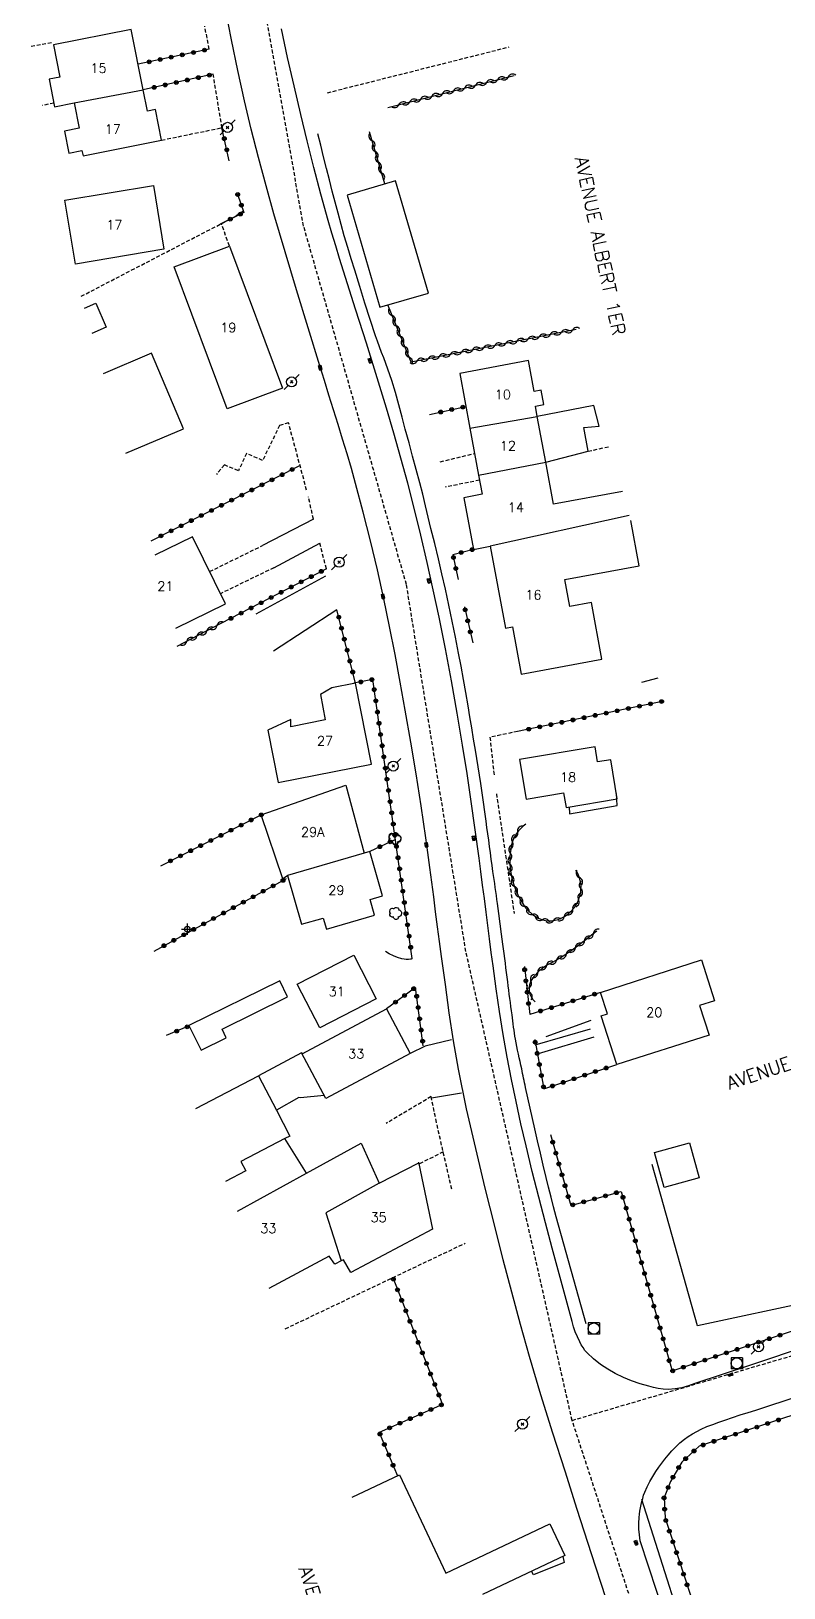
# Model space of a CAD drawing. Header units: millimetres. Extents: x 164000 to 165000, y 151998 to 153000.
# Drawn here: x 164304.1 to 164403.9, y 152386.9 to 152593.3 of the extents above; entities that cross this region are included whole.
import ezdxf
from ezdxf.enums import TextEntityAlignment as Align

# ---------------------------------------------------------------- set-up
doc = ezdxf.new("R2010")
doc.units = ezdxf.units.MM
doc.linetypes.add('DASHED', pattern=[0.75, 0.5, -0.25])
doc.layers.get('0').update_dxf_attribs({"linetype": 'CONTINUOUS'})
for name, color, linetype in [('W0001', 6, 'DASHED'), ('W0008', 7, 'CONTINUOUS'), ('W0014', 7, 'CONTINUOUS'), ('W0017', 7, 'CONTINUOUS'), ('W0051', 7, 'CONTINUOUS'), ('W0101', 7, 'CONTINUOUS'), ('W0104', 1, 'CONTINUOUS'), ('W0112', 1, 'DASHED'), ('W0300', 7, 'CONTINUOUS'), ('W0310', 3, 'CONTINUOUS'), ('W0323', 7, 'CONTINUOUS'), ('W0401', 7, 'CONTINUOUS'), ('W0420', 7, 'CONTINUOUS'), ('W0473', 7, 'CONTINUOUS'), ('W0853', 7, 'CONTINUOUS'), ('W0989', 7, 'CONTINUOUS'), ('W0991', 7, 'CONTINUOUS'), ('W1102', 7, 'CONTINUOUS')]:
    doc.layers.add(name, color=color, linetype=linetype)
doc.styles.get("Standard").update_dxf_attribs({"font": 'romans.shx', "width": 0.85})

# ---------------------------------------------------------------- blocks, each defined once
blk = doc.blocks.new('T473')
for p, q in [((-0.166667, 0.166667), (0.166667, -0.166667)), ((-0.166667, -0.166667), (0.166667, 0.166667)), ((0.500001, 0.500001), (1.000002, 1.000002)), ((-1.000002, -1.000002), (-0.500001, -0.500001))]:
    blk.add_line(p, q)
blk.add_ellipse((0, 0), major_axis=(0.471405, 0.471405), ratio=1, start_param=5.4977871438, end_param=11.780972451)
blk = doc.blocks.new('T401')
for p, q in [((-0.3, 0.3), (0, 0.3)), ((-0.3, -0.25), (-0.3, 0.3)), ((-0.3, 0.15), (0, 0.15)), ((-0.3, 0), (0, 0)), ((0, 0.3), (0, -0.25)), ((-0.3, -0.15), (0, -0.15)), ((-0.3, -0.25), (-0.3, -0.3)), ((-0.3, -0.3), (0, -0.3)), ((0, -0.3), (0, -0.25))]:
    blk.add_line(p, q)
blk = doc.blocks.new('T420')
for p, q in [((0.75, 0.75), (-0.75, 0.75)), ((-0.75, 0.75), (-0.75, -0.75)), ((0.75, 0.75), (0.75, -0.75)), ((0.75, -0.75), (-0.75, -0.75))]:
    blk.add_line(p, q)
blk.add_ellipse((0, 0), major_axis=(-0.53, 0.53), ratio=1, start_param=3.926991, end_param=10.210176)
blk = doc.blocks.new('T853')
for p, q in [((-0.75, 0), (0.75, 0)), ((0, 0.75), (0, -0.75))]:
    blk.add_line(p, q)
blk.add_ellipse((0, 0), major_axis=(-0.265, 0.265), ratio=1, start_param=3.926991, end_param=10.210176)
blk = doc.blocks.new('T300')
for p, q in [((-0.8, 0.51), (-0.86, 0.34)), ((-0.86, 0.34), (-0.86, 0.17)), ((-0.86, 0.17), (-0.74, 0.06)), ((-0.69, 0.63), (-0.8, 0.51)), ((-0.8, -0.06), (-0.74, 0.06)), ((-0.74, 0.06), (-0.69, 0.11)), ((-0.57, 0.69), (-0.69, 0.63)), ((-0.46, 0.69), (-0.57, 0.69)), ((-0.29, 0.63), (-0.46, 0.69)), ((-0.29, 0.63), (-0.17, 0.74)), ((-0.23, 0.57), (-0.29, 0.63)), ((-0.17, 0.74), (-0.06, 0.8)), ((-0.06, 0.8), (0.06, 0.8)), ((0.06, 0.8), (0.23, 0.74)), ((0.23, 0.74), (0.34, 0.63)), ((0.34, 0.63), (0.4, 0.51)), ((0.46, 0.46), (0.34, 0.46)), ((0.4, 0.51), (0.4, 0.46)), ((0.57, 0.4), (0.46, 0.46)), ((0.57, 0.4), (0.69, 0.29)), ((0.69, 0.29), (0.74, 0.17)), ((0.74, 0.06), (0.69, -0.17)), ((0.74, 0.17), (0.74, 0.06)), ((-0.8, -0.17), (-0.8, -0.06)), ((-0.8, -0.23), (-0.8, -0.17)), ((-0.74, -0.34), (-0.8, -0.23)), ((-0.69, -0.4), (-0.74, -0.34)), ((-0.51, -0.46), (-0.69, -0.4)), ((-0.4, -0.46), (-0.51, -0.46)), ((-0.4, -0.46), (-0.34, -0.46)), ((-0.34, -0.46), (-0.34, -0.4)), ((-0.34, -0.51), (-0.34, -0.46)), ((-0.29, -0.63), (-0.34, -0.51)), ((-0.17, -0.74), (-0.29, -0.63)), ((-0.06, -0.8), (-0.17, -0.74)), ((0.06, -0.8), (-0.06, -0.8)), ((0.17, -0.74), (0.06, -0.8)), ((0.23, -0.69), (0.17, -0.74)), ((0.29, -0.46), (0.23, -0.46)), ((0.29, -0.63), (0.23, -0.69)), ((0.46, -0.4), (0.29, -0.46)), ((0.34, -0.51), (0.29, -0.63)), ((0.34, -0.51), (0.34, -0.46)), ((0.57, -0.34), (0.46, -0.4)), ((0.63, -0.29), (0.57, -0.34)), ((0.69, -0.17), (0.63, -0.29))]:
    blk.add_line(p, q)
blk = doc.blocks.new('t323o')
at = {"color": 0, "linetype": 'Continuous'}
for radius in [0.25, 0.15]:
    blk.add_circle((0, 0), radius, dxfattribs=at)
blk = doc.blocks.new('t310o')
at = {"color": 0, "linetype": 'Continuous'}
for centre, start, end in [((-0.5, 0.38), 216.8699, 323.1304), ((0.5, -0.37), 36.8699, 143.1303)]:
    blk.add_arc(centre, 0.625, start, end, dxfattribs=at)

msp = doc.modelspace()

# ---------------------------------------------------------------- linework, layer by layer
at = {"layer": 'W0001'}
for points in [[(164375.81, 152409.15), (164361.72, 152471.31), (164353.84, 152519.96), (164340.2, 152567.5), (164328.18, 152635.04), (164319.91, 152671)], [(164375.81, 152409.15), (164469.85, 152436.82), (164515.8, 152451.89)], [(164410.03, 152303.73), (164394.25, 152352.67), (164375.81, 152409.15)]]:
    msp.add_lwpolyline(points, dxfattribs=at)
at = {"layer": 'W0008'}
for points in [[(164380.26, 152385.61), (164378.37, 152391.47), (164376.49, 152397.34), (164374.88, 152402.4), (164373.26, 152407.46), (164371.67, 152412.52), (164370.15, 152417.61), (164368.95, 152421.87), (164367.79, 152426.14), (164366.67, 152430.43), (164365.59, 152434.72), (164364.29, 152439.95), (164363.02, 152445.19), (164361.82, 152450.45), (164360.73, 152455.73), (164360.08, 152459.45), (164359.52, 152463.19), (164359, 152466.93), (164358.48, 152470.67), (164358.21, 152472.63), (164357.95, 152474.6), (164357.7, 152476.57), (164357.45, 152478.54), (164357.21, 152480.5), (164356.95, 152482.47), (164356.69, 152484.44), (164356.41, 152486.4), (164355.77, 152490.63), (164355.11, 152494.86), (164354.41, 152499.08), (164353.68, 152503.3), (164353.02, 152507), (164352.33, 152510.7), (164351.61, 152514.39), (164350.84, 152518.08), (164349.98, 152521.92), (164349.07, 152525.75), (164348.11, 152529.58), (164347.1, 152533.38), (164346.55, 152535.35), (164345.97, 152537.3), (164345.38, 152539.25), (164344.78, 152541.2), (164344.16, 152543.14), (164343.55, 152545.09), (164342.95, 152547.03), (164342.35, 152548.98), (164340.81, 152554.01), (164339.26, 152559.04), (164337.74, 152564.07), (164336.27, 152569.12), (164335.23, 152572.84), (164334.22, 152576.58), (164333.25, 152580.32), (164332.35, 152584.08), (164331.46, 152588.13), (164330.64, 152592.18), (164329.86, 152596.25)], [(164375.8, 152422.25), (164375.13, 152424.68), (164374.47, 152427.1), (164373.82, 152429.53), (164373.18, 152431.96), (164372.28, 152435.35), (164371.39, 152438.74), (164370.53, 152442.14), (164369.7, 152445.55), (164369.02, 152448.47), (164368.37, 152451.41), (164367.75, 152454.35), (164367.18, 152457.3), (164366.66, 152460.31), (164366.19, 152463.34), (164365.75, 152466.37), (164365.32, 152469.4), (164365.08, 152471.18), (164364.84, 152472.97), (164364.61, 152474.76), (164364.39, 152476.54), (164364.17, 152478.33), (164363.94, 152480.12), (164363.71, 152481.91), (164363.47, 152483.69), (164362.95, 152487.44), (164362.43, 152491.18), (164361.88, 152494.92), (164361.29, 152498.66), (164360.57, 152502.92), (164359.81, 152507.18), (164359.01, 152511.42), (164358.16, 152515.66), (164357.4, 152519.28), (164356.6, 152522.9), (164355.76, 152526.5), (164354.87, 152530.09), (164354, 152533.42), (164353.09, 152536.73), (164352.15, 152540.03), (164351.18, 152543.33), (164350.32, 152546.21), (164349.43, 152549.08), (164348.53, 152551.95), (164347.63, 152554.82), (164347.1, 152556.49), (164346.57, 152558.16), (164346.04, 152559.83), (164345.51, 152561.51), (164344.98, 152563.18), (164344.46, 152564.85), (164343.95, 152566.53), (164343.46, 152568.22), (164342.49, 152571.72), (164341.57, 152575.24), (164340.69, 152578.77), (164339.83, 152582.3), (164338.94, 152586.07), (164338.08, 152589.85), (164337.26, 152593.63)], [(164494.92, 152448.41), (164478.13, 152442.73), (164454.28, 152434.67), (164422.79, 152424.27), (164399.44, 152416.47), (164392.09, 152414.03)], [(164400.16, 152410.5), (164411.64, 152414.32), (164425.36, 152418.96), (164438.76, 152423.45), (164458.87, 152430.11), (164479.16, 152436.95), (164497.41, 152443.05)], [(164392.09, 152414.03), (164391.23, 152413.71), (164390.35, 152413.48), (164389.45, 152413.33), (164388.54, 152413.26), (164387.88, 152413.28), (164387.23, 152413.38), (164386.59, 152413.52), (164385.96, 152413.68), (164384.83, 152414.01), (164383.7, 152414.39), (164382.6, 152414.83), (164381.53, 152415.36), (164380.53, 152415.93), (164379.56, 152416.57), (164378.64, 152417.29), (164377.79, 152418.09), (164377.5, 152418.43), (164377.25, 152418.8), (164377.02, 152419.18), (164376.81, 152419.57), (164376.5, 152420.22), (164376.23, 152420.88), (164376, 152421.56), (164375.8, 152422.25)], [(164384.85, 152393.18), (164384.73, 152393.95), (164384.66, 152394.72), (164384.65, 152395.5), (164384.69, 152396.28), (164384.73, 152396.71), (164384.79, 152397.13), (164384.86, 152397.56), (164384.95, 152397.98), (164385.05, 152398.39), (164385.16, 152398.81), (164385.29, 152399.22), (164385.43, 152399.62), (164385.74, 152400.35), (164386.1, 152401.04), (164386.5, 152401.72), (164386.92, 152402.38), (164387.29, 152402.94), (164387.69, 152403.49), (164388.1, 152404.02), (164388.54, 152404.53), (164389.04, 152405.09), (164389.56, 152405.64), (164390.1, 152406.17), (164390.69, 152406.65), (164391.21, 152407.03), (164391.77, 152407.38), (164392.33, 152407.69), (164392.91, 152407.98), (164393.69, 152408.32), (164394.48, 152408.62), (164395.27, 152408.9), (164396.07, 152409.17), (164397.09, 152409.52), (164398.11, 152409.86), (164399.13, 152410.19), (164400.16, 152410.5)], [(164398.09, 152352.51), (164394.32, 152363.94), (164388.14, 152383.12), (164384.85, 152393.18)]]:
    msp.add_lwpolyline(points, dxfattribs=at)
at = {"layer": 'W0014'}
for points in [[(164378.2, 152461), (164370.87, 152458.9)], [(164371.35, 152457.79), (164378.72, 152460)]]:
    msp.add_lwpolyline(points, dxfattribs=at)
at = {"layer": 'W0017'}
for points in [[(164341.5, 152528.64), (164334.74, 152525.13)], [(164336.25, 152522.19), (164342.35, 152525.45)], [(164333.91, 152516.09), (164343.17, 152521.13)], [(164344.6, 152516.62), (164336.22, 152511.15)], [(164354.61, 152470.38), (164354.56, 152470.35), (164354.51, 152470.32), (164354.45, 152470.29), (164354.39, 152470.28), (164354.1, 152470.24), (164353.81, 152470.25), (164353.52, 152470.29), (164353.23, 152470.36), (164352.66, 152470.53), (164352.1, 152470.75), (164351.56, 152471.01), (164351.05, 152471.33)], [(164372.38, 152460.06), (164378.31, 152462.21)], [(164359.82, 152459.58), (164356.33, 152458.76), (164354.34, 152457.79)], [(164357.15, 152451.92), (164361.15, 152452.58)]]:
    msp.add_lwpolyline(points, dxfattribs=at)
at = {"layer": 'W0051'}
for points in [[(164373.7, 152436.14), (164373.35, 152437.44), (164373.01, 152438.75), (164372.68, 152440.06), (164372.35, 152441.37), (164371.97, 152442.98), (164371.6, 152444.59), (164371.23, 152446.2), (164370.87, 152447.81), (164370.56, 152449.18), (164370.24, 152450.55), (164369.93, 152451.92), (164369.63, 152453.29), (164369.56, 152453.6), (164369.5, 152453.91), (164369.43, 152454.22), (164369.37, 152454.53), (164369.31, 152454.84), (164369.24, 152455.15), (164369.18, 152455.46), (164369.12, 152455.77), (164369.01, 152456.26), (164368.9, 152456.74), (164368.79, 152457.23), (164368.68, 152457.72), (164368.57, 152458.21), (164368.47, 152458.7), (164368.37, 152459.19), (164368.28, 152459.68), (164368.21, 152460.08), (164368.15, 152460.49), (164368.1, 152460.89), (164368.05, 152461.29), (164368, 152461.7), (164367.95, 152462.1), (164367.9, 152462.51), (164367.85, 152462.91), (164367.78, 152463.46), (164367.7, 152464.01), (164367.63, 152464.55), (164367.55, 152465.1), (164367.47, 152465.64), (164367.4, 152466.19), (164367.33, 152466.74), (164367.26, 152467.28), (164367.18, 152467.91), (164367.1, 152468.53), (164367.02, 152469.15), (164366.95, 152469.78), (164366.87, 152470.4), (164366.79, 152471.03), (164366.72, 152471.65), (164366.64, 152472.27), (164366.46, 152473.63), (164366.28, 152474.98), (164366.09, 152476.34), (164365.91, 152477.69), (164365.83, 152478.22), (164365.76, 152478.74), (164365.69, 152479.27), (164365.61, 152479.8), (164365.54, 152480.32), (164365.46, 152480.85), (164365.39, 152481.37), (164365.31, 152481.9), (164365.2, 152482.73), (164365.08, 152483.57), (164364.97, 152484.41), (164364.86, 152485.24), (164364.74, 152486.08), (164364.63, 152486.92), (164364.51, 152487.75), (164364.4, 152488.59), (164364.22, 152489.84), (164364.05, 152491.1), (164363.88, 152492.35), (164363.7, 152493.6), (164363.53, 152494.7), (164363.35, 152495.8), (164363.17, 152496.9), (164362.99, 152498), (164362.75, 152499.48), (164362.5, 152500.95), (164362.25, 152502.43), (164362, 152503.9), (164361.7, 152505.64), (164361.39, 152507.39), (164361.08, 152509.12), (164360.76, 152510.86), (164360.34, 152512.99), (164359.91, 152515.12), (164359.47, 152517.24), (164359, 152519.36), (164358.54, 152521.37), (164358.07, 152523.38), (164357.58, 152525.39), (164357.09, 152527.39), (164356.72, 152528.9), (164356.36, 152530.42), (164355.99, 152531.93), (164355.61, 152533.43), (164355.14, 152535.22), (164354.66, 152537), (164354.18, 152538.77), (164353.69, 152540.55), (164353.25, 152542.17), (164352.82, 152543.8), (164352.37, 152545.42), (164351.88, 152547.02), (164351.64, 152547.77), (164351.37, 152548.52), (164351.1, 152549.26), (164350.82, 152550), (164350.54, 152550.73), (164350.26, 152551.47), (164349.99, 152552.21), (164349.73, 152552.96), (164349.01, 152555.12), (164348.32, 152557.29), (164347.65, 152559.46), (164346.98, 152561.64), (164346.51, 152563.15), (164346.05, 152564.67), (164345.6, 152566.19), (164345.17, 152567.71), (164344.77, 152569.18), (164344.39, 152570.66), (164344.01, 152572.14), (164343.63, 152573.61), (164343.24, 152575.14), (164342.86, 152576.67), (164342.47, 152578.2), (164342.1, 152579.74)], [(164377.69, 152421.95), (164373.7, 152436.14)], [(164400.58, 152351), (164392.68, 152374.63), (164385.03, 152398.67)]]:
    msp.add_lwpolyline(points, dxfattribs=at)
at = {"layer": 'W0101'}
for points in [[(164318.93, 152585.55), (164317.33, 152593.57), (164307.03, 152591.52)], [(164307.03, 152591.52), (164307.88, 152587.24), (164306.45, 152586.95), (164307.18, 152583.29), (164309.78, 152583.81)], [(164309.78, 152583.81), (164310.44, 152580.47), (164308.48, 152580.08), (164309.06, 152577.16), (164310.81, 152577.51), (164310.95, 152576.82), (164321.37, 152578.89), (164320.56, 152582.93), (164319.49, 152582.72), (164318.93, 152585.55)], [(164371.19, 152542.26), (164370.93, 152543.62), (164372.07, 152543.83), (164371.72, 152545.72), (164370.78, 152545.54), (164370.02, 152549.65), (164360.9, 152547.96), (164362.25, 152540.69)], [(164362.25, 152540.69), (164363.4, 152534.45)], [(164372.31, 152536.19), (164371.19, 152542.26)], [(164363.4, 152534.45), (164363.87, 152531.93), (164361.45, 152531.48), (164362.71, 152524.63), (164364.96, 152525.05)], [(164382.48, 152532.31), (164373.34, 152530.61), (164372.31, 152536.19)], [(164379.76, 152510.07), (164378.36, 152517.59), (164375.49, 152517.06), (164374.83, 152520.64), (164384.69, 152522.46), (164383.58, 152528.44)], [(164323.24, 152514.19), (164329.83, 152517.41), (164325.49, 152526.31), (164320.48, 152523.86)], [(164364.96, 152525.05), (164366.98, 152514.17), (164367.9, 152514.34), (164369.05, 152508.09), (164379.76, 152510.07)], [(164338.08, 152481.33), (164337.46, 152480.96), (164334.57, 152489.45), (164345.79, 152493.36), (164348.23, 152484.36)], [(164338.06, 152481.41), (164339.94, 152474.92), (164342.8, 152475.75), (164343.23, 152474.28), (164349.62, 152476.13), (164349.01, 152478.21), (164350.67, 152478.69), (164348.97, 152484.57), (164348.23, 152484.36)], [(164339.94, 152457.87), (164340.01, 152457.73), (164351.18, 152463.7)], [(164351.18, 152463.7), (164354.34, 152457.79), (164343.17, 152451.82)], [(164339.94, 152457.87), (164334.22, 152454.81)], [(164325.92, 152450.48), (164334.22, 152454.81)], [(164342.94, 152452.24), (164339.8, 152451.91), (164339.56, 152451.97), (164336.59, 152450.27)], [(164336.59, 152450.27), (164338.37, 152446.84), (164337.7, 152446.5)], [(164340.57, 152441.91), (164337.7, 152446.5)], [(164340.57, 152441.91), (164347.84, 152445.9), (164350.21, 152440.61)], [(164355.44, 152443.36), (164357.3, 152434.49), (164346.46, 152428.77), (164345.49, 152430.45), (164345.17, 152430.28)], [(164350.21, 152440.61), (164355.46, 152443.31)], [(164345.17, 152430.28), (164344.33, 152429.85), (164343.61, 152430.93), (164335.6, 152426.65)], [(164346.62, 152398.97), (164352.93, 152401.94), (164359.06, 152388.91)], [(164359.06, 152388.91), (164372.87, 152395.41)], [(164372.87, 152395.41), (164374.84, 152391.22)], [(164374.84, 152391.22), (164363.91, 152386.08)]]:
    msp.add_lwpolyline(points, dxfattribs=at)
for points in [[(164308.52, 152570.92), (164320.28, 152572.89), (164321.69, 152564.41), (164309.94, 152562.45), (164308.52, 152570.92)], [(164330.36, 152564.82), (164337.42, 152545.99), (164330.08, 152543.24), (164323.03, 152562.07), (164330.36, 152564.82)], [(164343.93, 152506.29), (164342.42, 152505.37), (164343.08, 152502.01), (164338.53, 152501.12), (164338.53, 152502.08), (164335.48, 152500.67), (164336.85, 152493.74), (164349.19, 152496.17), (164347.08, 152506.91), (164343.93, 152506.29)], [(164374.67, 152492.33), (164375, 152490.41), (164381.8, 152491.56), (164380.93, 152496.73), (164379.19, 152496.44), (164378.85, 152498.44), (164368.83, 152496.75), (164369.71, 152491.5), (164374.67, 152492.33)], [(164346.84, 152470.84), (164349.84, 152465.04), (164342.35, 152461.18), (164339.35, 152466.98), (164346.84, 152470.84)], [(164380.48, 152463.04), (164379.57, 152465.89), (164392.94, 152470.19), (164394.68, 152464.78), (164392.71, 152464.15), (164393.96, 152460.24), (164381.75, 152456.31), (164379.67, 152462.78), (164380.48, 152463.04)]]:
    msp.add_lwpolyline(points, close=True, dxfattribs=at)
at = {"layer": 'W0104'}
for points in [[(164345.96, 152571.61), (164350.31, 152556.73), (164356.74, 152558.61), (164352.38, 152573.49), (164345.96, 152571.61)], [(164337.03, 152467.44), (164325, 152461.5), (164326.62, 152458.23), (164329.95, 152459.87), (164329.39, 152461.02), (164338.08, 152465.32), (164337.03, 152467.44)], [(164386.75, 152444.68), (164391.39, 152445.93), (164392.63, 152441.29), (164387.99, 152440.04), (164386.75, 152444.68)]]:
    msp.add_lwpolyline(points, close=True, dxfattribs=at)
for points in [[(164311.14, 152556.61), (164312.64, 152557.26)], [(164312.64, 152557.26), (164314.02, 152554.1), (164312.1, 152553.26)], [(164316.63, 152537.38), (164324.28, 152540.63), (164320.02, 152550.62), (164313.63, 152547.89)], [(164372.31, 152536.19), (164377.93, 152537.63), (164377.37, 152540.79), (164379.38, 152540.97), (164378.69, 152543.7), (164371.19, 152542.26)], [(164375.43, 152490.48), (164375.48, 152489.58), (164381.79, 152490.69), (164381.68, 152492.27)], [(164374.58, 152391.1), (164374.73, 152390.32), (164370.68, 152388.67), (164370.43, 152389.15)]]:
    msp.add_lwpolyline(points, dxfattribs=at)
at = {"layer": 'W0112'}
for points in [[(164327.68, 152590.95), (164327.1, 152593.98)], [(164304.07, 152591.36), (164306.96, 152591.88)], [(164343.36, 152585.17), (164367.46, 152591.24)], [(164321.37, 152578.89), (164329.38, 152580.53), (164328.21, 152587.61)], [(164307.09, 152583.77), (164305.58, 152583.49)], [(164310.7, 152558.18), (164331.13, 152568.77), (164332.14, 152569.46)], [(164330.36, 152564.82), (164329.3, 152567.82)], [(164340.6, 152532.48), (164338.21, 152541.4), (164337.02, 152541.05), (164334.76, 152536.41), (164332.64, 152537.34), (164331.55, 152535.06), (164329.7, 152535.82), (164328.63, 152534.55)], [(164358.32, 152536.25), (164362.87, 152537.34)], [(164377.93, 152537.63), (164380.77, 152538.28)], [(164363.53, 152533.79), (164358.96, 152532.88)], [(164341.5, 152528.64), (164340.84, 152531.61)], [(164327.74, 152521.69), (164334.74, 152525.13)], [(164343.22, 152522.06), (164342.35, 152525.45)], [(164336.25, 152522.19), (164329.17, 152518.75)], [(164368.58, 152500.48), (164364.91, 152499.72), (164365.45, 152494.74)], [(164365.77, 152492.23), (164368.12, 152476.34)], [(164359.84, 152439.8), (164357.82, 152448.65), (164357.12, 152452.07), (164351.13, 152448.51)], [(164358.71, 152444.73), (164355.49, 152443.14)], [(164337.77, 152421.3), (164361.62, 152432.63)]]:
    msp.add_lwpolyline(points, dxfattribs=at)
at = {"layer": 'W0300'}
for points in [[(164385.03, 152507.01), (164387.22, 152507.59)], [(164408.14, 152425.03), (164392.42, 152421.66), (164386.43, 152443.07)]]:
    msp.add_lwpolyline(points, dxfattribs=at)
at = {"layer": 'W0310'}
for points in [[(164351.37, 152583.21), (164368.14, 152587.46)], [(164350.97, 152573.08), (164348.93, 152579.97)], [(164376.35, 152553.8), (164354.45, 152549.46), (164351.35, 152557.03)], [(164329.24, 152514.79), (164323.38, 152511.75)]]:
    msp.add_lwpolyline(points, dxfattribs=at)
for points in [[(164369.68, 152488.18, 0.196939), (164367.74, 152485.32, 0.188268), (164369.09, 152477.96, 0.217715), (164372.27, 152475.4, 0.222218), (164375.4, 152476.42, 0.096057), (164376.43, 152477.67, 0.087663), (164376.94, 152479.2, 0.181241), (164376.32, 152482.09)], [(164379.09, 152474.02, -0.015512), (164375.16, 152471.03, -0.028883), (164372.99, 152469.77, 0.089977), (164370.95, 152468.23, 0.182656), (164370.09, 152466.37, 0.225015), (164370.92, 152464.64)]]:
    msp.add_lwpolyline(points, format="xyb", dxfattribs=at)
at = {"layer": 'W0323'}
for points in [[(164327.68, 152590.95), (164318.25, 152588.96)], [(164328.21, 152587.61), (164318.93, 152585.55)], [(164330.33, 152576.15), (164329.38, 152580.53)], [(164331.45, 152571.72), (164332.27, 152569.3), (164329.14, 152567.74)], [(164356.91, 152542.51), (164361.71, 152543.59)], [(164339.73, 152535.73), (164319.95, 152525.73)], [(164362.71, 152524.63), (164359.99, 152523.91), (164360.71, 152520.62)], [(164343.22, 152522.06), (164329.24, 152514.79)], [(164347.08, 152506.91), (164344.6, 152516.62)], [(164361.53, 152517.02), (164362.64, 152512.24)], [(164354.61, 152470.38), (164349.38, 152507.38), (164346.88, 152506.87)], [(164387.73, 152504.46), (164368.58, 152500.48)], [(164334.8, 152489.53), (164321.21, 152482.64)], [(164352.37, 152486.18), (164348.97, 152484.57)], [(164320.37, 152471.36), (164337.92, 152480.98)], [(164369.47, 152469.31), (164370.2, 152462.94)], [(164356.06, 152458.82), (164355.04, 152466.55), (164351.18, 152463.7)], [(164379.57, 152465.89), (164370.19, 152462.98)], [(164325.03, 152461.44), (164321.98, 152460.19)], [(164370.84, 152459.65), (164372.06, 152453.1), (164381.74, 152456.34)], [(164372.95, 152447.03), (164375.62, 152437.65), (164382.33, 152439.51), (164389.07, 152415.7), (164463.15, 152440.34)], [(164352.02, 152428.07), (164358.63, 152411.27), (164350.24, 152407.55)], [(164439.74, 152421.33), (164392.66, 152405.72), (164390.37, 152403.61), (164388.83, 152401.03), (164387.99, 152398.9), (164388.13, 152396.17), (164389.99, 152390.56), (164401.07, 152356.66), (164423.15, 152363.88)], [(164350.24, 152407.55), (164352.64, 152401.8)]]:
    msp.add_lwpolyline(points, dxfattribs=at)
at = {"layer": 'W1102'}
for points in [[(164309.78, 152583.81), (164318.93, 152585.55)], [(164362.25, 152540.69), (164371.19, 152542.26)], [(164363.4, 152534.45), (164372.31, 152536.19)], [(164383.39, 152529.1), (164364.96, 152525.05)], [(164348.23, 152484.36), (164338.06, 152481.41)], [(164343.17, 152451.82), (164339.94, 152457.87)], [(164334.22, 152454.81), (164336.59, 152450.27)], [(164337.7, 152446.5), (164331.9, 152443.47)], [(164331.9, 152443.47), (164332.54, 152442.24), (164329.84, 152440.83)], [(164331.44, 152436.9), (164340.57, 152441.91)], [(164350.21, 152440.61), (164343.14, 152436.65)], [(164343.14, 152436.65), (164345.17, 152430.28)]]:
    msp.add_lwpolyline(points, dxfattribs=at)

# ---------------------------------------------------------------- block references
at = {"layer": 'W0300'}
for p in [(164352.36, 152486.28), (164352.37, 152486.2), (164352.45, 152476.34)]:
    msp.add_blockref('T300', p, dxfattribs=at)
at = {"layer": 'W0310'}
for p, rotation in [((164361.55, 152585.79), 14.2214947458829), ((164363, 152586.15), 14.2214947458829), ((164364.46, 152586.52), 14.2214947458829), ((164365.91, 152586.89), 14.2214947458829), ((164367.36, 152587.26), 14.2214947458829), ((164352.82, 152583.57), 14.2214947458829), ((164354.28, 152583.94), 14.2214947458829), ((164355.73, 152584.31), 14.2214947458829), ((164357.19, 152584.68), 14.2214947458829), ((164358.64, 152585.05), 14.2214947458829), ((164360.09, 152585.42), 14.2214947458829), ((164349.27, 152578.83), 106.5158436270875), ((164349.69, 152577.39), 106.5158436270875), ((164350.12, 152575.95), 106.5158436270875), ((164350.55, 152574.52), 106.5158436270875), ((164351.92, 152555.65), 112.2193181481812), ((164352.49, 152554.26), 112.2193181481812), ((164353.05, 152552.87), 112.2193181481812), ((164371.43, 152552.83), 191.2066484303855), ((164372.91, 152553.12), 191.2066484303855), ((164374.38, 152553.41), 191.2066484303855), ((164375.85, 152553.7), 191.2066484303855), ((164353.62, 152551.48), 112.2193181481812), ((164354.19, 152550.09), 112.2193181481812), ((164359.66, 152550.49), 191.2066484303855), ((164361.13, 152550.79), 191.2066484303855), ((164362.61, 152551.08), 191.2066484303855), ((164364.08, 152551.37), 191.2066484303855), ((164365.55, 152551.66), 191.2066484303855), ((164367.02, 152551.95), 191.2066484303855), ((164368.49, 152552.24), 191.2066484303855), ((164369.96, 152552.53), 191.2066484303855), ((164355.25, 152549.62), 191.2066484303855), ((164356.72, 152549.91), 191.2066484303855), ((164358.19, 152550.2), 191.2066484303855), ((164326.05, 152513.13), 207.3818400886025), ((164327.38, 152513.82), 207.3818400886025), ((164328.71, 152514.51), 207.3818400886025), ((164324.71, 152512.44), 207.3818400886025), ((164368.59, 152487.16), 232.392371008796), ((164367.6, 152484.38), 264.3758588328768), ((164367.88, 152485.85), 251.2532908002061), ((164367.57, 152482.88), 272.7273737665888), ((164367.75, 152481.39), 281.0788887003008), ((164368.14, 152479.95), 289.4304036340128), ((164376.78, 152481.12), 107.9775187938117), ((164368.74, 152478.57), 297.7819185677248), ((164376.66, 152478.18), 68.42493046087715), ((164376.98, 152479.64), 87.5379776789372), ((164369.5, 152477.28), 305.8773525267179), ((164370.55, 152476.22), 323.3692355926532), ((164374.75, 152475.93), 31.15858822795662), ((164375.89, 152476.9), 48.80577881784809), ((164371.87, 152475.52), 340.8611186585885), ((164373.35, 152475.42), 9.043107113489398), ((164376.24, 152471.82), 216.4309871649849), ((164377.44, 152472.72), 217.5089125810738), ((164378.62, 152473.65), 218.5868379971627), ((164373.74, 152470.17), 209.027928556338), ((164375.02, 152470.94), 212.9811121152267), ((164371.24, 152468.53), 224.1301777124873), ((164372.42, 152469.45), 212.1264120766233), ((164370.14, 152465.89), 282.8133126526962), ((164370.34, 152467.35), 245.71167299442)]:
    msp.add_blockref('t310o', p, dxfattribs=dict(at, rotation=rotation))
at = {"layer": 'W0323'}
for p, rotation in [((164322.65, 152589.89), 191.9580379641747), ((164324.12, 152590.2), 191.9580379641747), ((164325.59, 152590.51), 191.9580379641747), ((164327.05, 152590.82), 191.9580379641747), ((164319.72, 152589.27), 191.9580379641747), ((164321.19, 152589.58), 191.9580379641747), ((164320.39, 152585.88), 192.5029344004558), ((164321.85, 152586.2), 192.5029344004558), ((164323.32, 152586.53), 192.5029344004558), ((164324.78, 152586.85), 192.5029344004558), ((164326.25, 152587.17), 192.5029344004558), ((164327.71, 152587.5), 192.5029344004558), ((164329.69, 152579.08), 102.308017635571), ((164330.01, 152577.61), 102.308017635571), ((164331.46, 152571.67), 288.811893275574), ((164331.95, 152570.25), 288.811893275574), ((164330.48, 152568.41), 206.5650511768649), ((164331.82, 152569.08), 206.5650511768649), ((164358.38, 152542.84), 12.63119869807404), ((164359.84, 152543.17), 12.63119869807404), ((164361.31, 152543.49), 12.63119869807404), ((164337.35, 152534.53), 206.8375751633316), ((164338.69, 152535.21), 206.8375751633316), ((164333.34, 152532.5), 206.8375751633316), ((164334.68, 152533.18), 206.8375751633316), ((164336.01, 152533.85), 206.8375751633316), ((164329.32, 152530.47), 206.8375751633316), ((164330.66, 152531.15), 206.8375751633316), ((164332, 152531.82), 206.8375751633316), ((164325.31, 152528.44), 206.8375751633316), ((164326.64, 152529.11), 206.8375751633316), ((164327.98, 152529.79), 206.8375751633316), ((164321.29, 152526.41), 206.8375751633316), ((164322.63, 152527.08), 206.8375751633316), ((164323.97, 152527.76), 206.8375751633316), ((164361.09, 152524.2), 194.8509007502857), ((164362.54, 152524.59), 194.8509007502857), ((164342.55, 152521.71), 207.4710089992513), ((164360.07, 152523.55), 282.2839574527446), ((164360.39, 152522.09), 282.2839574527446), ((164338.56, 152519.63), 207.4710089992513), ((164339.89, 152520.32), 207.4710089992513), ((164341.22, 152521.01), 207.4710089992513), ((164335.9, 152518.25), 207.4710089992513), ((164337.23, 152518.94), 207.4710089992513), ((164331.91, 152516.17), 207.4710089992513), ((164333.24, 152516.86), 207.4710089992513), ((164334.57, 152517.55), 207.4710089992513), ((164344.86, 152515.63), 104.2884801411872), ((164361.62, 152516.62), 283.1340211686035), ((164330.57, 152515.48), 207.4710089992513), ((164345.23, 152514.18), 104.2884801411872), ((164361.96, 152515.16), 283.1340211686035), ((164362.3, 152513.7), 283.1340211686035), ((164345.6, 152512.72), 104.2884801411872), ((164345.97, 152511.27), 104.2884801411872), ((164346.34, 152509.82), 104.2884801411872), ((164346.71, 152508.36), 104.2884801411872), ((164349.25, 152507.36), 191.5882400428645), ((164347.78, 152507.05), 191.5882400428645), ((164349.57, 152506.03), 98.04823558237011), ((164349.78, 152504.54), 98.04823558237011), ((164381.79, 152503.23), 191.7403148297861), ((164383.26, 152503.53), 191.7403148297861), ((164384.73, 152503.84), 191.7403148297861), ((164386.2, 152504.14), 191.7403148297861), ((164387.67, 152504.45), 191.7403148297861), ((164349.99, 152503.06), 98.04823558237011), ((164350.2, 152501.57), 98.04823558237011), ((164372.98, 152501.39), 191.7403148297861), ((164374.45, 152501.7), 191.7403148297861), ((164375.92, 152502.01), 191.7403148297861), ((164377.39, 152502.31), 191.7403148297861), ((164378.86, 152502.62), 191.7403148297861), ((164380.33, 152502.92), 191.7403148297861), ((164350.41, 152500.09), 98.04823558237011), ((164370.05, 152500.78), 191.7403148297861), ((164371.51, 152501.09), 191.7403148297861), ((164350.62, 152498.6), 98.04823558237011), ((164350.83, 152497.12), 98.04823558237011), ((164351.04, 152495.63), 98.04823558237011), ((164351.25, 152494.15), 98.04823558237011), ((164351.46, 152492.66), 98.04823558237011), ((164351.67, 152491.18), 98.04823558237011), ((164333.25, 152488.75), 206.8848441578797), ((164334.59, 152489.42), 206.8848441578797), ((164351.88, 152489.69), 98.04823558237011), ((164329.24, 152486.71), 206.8848441578797), ((164330.58, 152487.39), 206.8848441578797), ((164331.92, 152488.07), 206.8848441578797), ((164352.09, 152488.21), 98.04823558237011), ((164352.3, 152486.72), 98.04823558237011), ((164325.23, 152484.68), 206.8848441578797), ((164326.56, 152485.35), 206.8848441578797), ((164327.9, 152486.03), 206.8848441578797), ((164350.32, 152485.21), 205.2447147747789), ((164351.68, 152485.85), 205.2447147747789), ((164352.51, 152485.24), 98.04823558237011), ((164322.55, 152483.32), 206.8848441578797), ((164323.89, 152484), 206.8848441578797), ((164352.72, 152483.75), 98.04823558237011), ((164337.47, 152480.74), 28.73933730577636), ((164352.93, 152482.27), 98.04823558237011), ((164353.14, 152480.78), 98.04823558237011), ((164333.52, 152478.57), 28.73933730577636), ((164334.84, 152479.3), 28.73933730577636), ((164336.16, 152480.02), 28.73933730577636), ((164353.35, 152479.3), 98.04823558237011), ((164329.58, 152476.41), 28.73933730577636), ((164330.89, 152477.13), 28.73933730577636), ((164332.21, 152477.85), 28.73933730577636), ((164353.56, 152477.81), 98.04823558237011), ((164325.63, 152474.25), 28.73933730577636), ((164326.95, 152474.97), 28.73933730577636), ((164328.26, 152475.69), 28.73933730577636), ((164353.77, 152476.33), 98.04823558237011), ((164353.98, 152474.84), 98.04823558237011), ((164323, 152472.8), 28.73933730577636), ((164324.32, 152473.53), 28.73933730577636), ((164354.19, 152473.35), 98.04823558237011), ((164321.69, 152472.08), 28.73933730577636), ((164354.4, 152471.87), 98.04823558237011), ((164369.51, 152468.9), 276.5266465027248), ((164354.8, 152466.38), 216.5480086612317), ((164369.68, 152467.41), 276.5266465027248), ((164352.39, 152464.59), 216.5480086612317), ((164353.59, 152465.48), 216.5480086612317), ((164355.2, 152465.37), 97.54232924752452), ((164369.85, 152465.92), 276.5266465027248), ((164370.02, 152464.43), 276.5266465027248), ((164374.49, 152464.32), 197.2266006024838), ((164375.92, 152464.76), 197.2266006024838), ((164377.35, 152465.2), 197.2266006024838), ((164378.79, 152465.65), 197.2266006024838), ((164355.39, 152463.88), 97.54232924752452), ((164355.59, 152462.39), 97.54232924752452), ((164371.62, 152463.43), 197.2266006024838), ((164373.06, 152463.87), 197.2266006024838), ((164323.37, 152460.76), 202.092723541259), ((164324.76, 152461.32), 202.092723541259), ((164355.79, 152460.9), 97.54232924752452), ((164355.98, 152459.42), 97.54232924752452), ((164370.91, 152459.28), 280.4914738811817), ((164371.18, 152457.81), 280.4914738811817), ((164371.46, 152456.33), 280.4914738811817), ((164380.31, 152455.86), 18.51842333684631), ((164371.73, 152454.86), 280.4914738811817), ((164374.63, 152453.96), 18.51842333684631), ((164376.05, 152454.44), 18.51842333684631), ((164377.47, 152454.91), 18.51842333684631), ((164378.89, 152455.39), 18.51842333684631), ((164372, 152453.38), 280.4914738811817), ((164373.2, 152453.48), 18.51842333684631), ((164373.23, 152446.03), 285.8801401401243), ((164373.64, 152444.58), 285.8801401401243), ((164374.05, 152443.14), 285.8801401401243), ((164374.46, 152441.7), 285.8801401401243), ((164374.87, 152440.26), 285.8801401401243), ((164381.67, 152439.33), 15.48850086970219), ((164375.28, 152438.81), 285.8801401401243), ((164375.89, 152437.72), 15.48850086970219), ((164377.34, 152438.12), 15.48850086970219), ((164378.78, 152438.52), 15.48850086970219), ((164380.23, 152438.92), 15.48850086970219), ((164382.55, 152438.72), 285.8081795181575), ((164382.96, 152437.28), 285.8081795181575), ((164383.37, 152435.83), 285.8081795181575), ((164383.78, 152434.39), 285.8081795181575), ((164384.19, 152432.95), 285.8081795181575), ((164384.6, 152431.5), 285.8081795181575), ((164385, 152430.06), 285.8081795181575), ((164352.1, 152427.86), 291.4728033532727), ((164385.41, 152428.62), 285.8081795181575), ((164385.82, 152427.17), 285.8081795181575), ((164352.65, 152426.46), 291.4728033532727), ((164353.2, 152425.07), 291.4728033532727), ((164386.23, 152425.73), 285.8081795181575), ((164353.75, 152423.67), 291.4728033532727), ((164386.64, 152424.29), 285.8081795181575), ((164387.05, 152422.84), 285.8081795181575), ((164354.3, 152422.28), 291.4728033532727), ((164354.85, 152420.88), 291.4728033532727), ((164387.46, 152421.4), 285.8081795181575), ((164355.4, 152419.49), 291.4728033532727), ((164387.87, 152419.96), 285.8081795181575), ((164397.68, 152418.56), 18.40365617512975), ((164399.1, 152419.03), 18.40365617512975), ((164400.53, 152419.51), 18.40365617512975), ((164401.95, 152419.98), 18.40365617512975), ((164403.37, 152420.45), 18.40365617512975), ((164355.95, 152418.09), 291.4728033532727), ((164356.49, 152416.69), 291.4728033532727), ((164388.27, 152418.51), 285.8081795181575), ((164388.68, 152417.07), 285.8081795181575), ((164391.99, 152416.66), 18.40365617512975), ((164393.41, 152417.14), 18.40365617512975), ((164394.83, 152417.61), 18.40365617512975), ((164396.26, 152418.09), 18.40365617512975), ((164357.04, 152415.3), 291.4728033532727), ((164389.14, 152415.72), 18.40365617512975), ((164390.56, 152416.19), 18.40365617512975), ((164357.59, 152413.9), 291.4728033532727), ((164358.14, 152412.51), 291.4728033532727), ((164357.09, 152410.59), 203.9282913556733), ((164358.47, 152411.2), 203.9282913556733), ((164352.98, 152408.77), 203.9282913556733), ((164354.35, 152409.38), 203.9282913556733), ((164355.72, 152409.98), 203.9282913556733), ((164400.31, 152408.25), 198.3463022411277), ((164401.73, 152408.73), 198.3463022411277), ((164403.16, 152409.2), 198.3463022411277), ((164350.33, 152407.34), 292.6920510972205), ((164351.61, 152408.16), 203.9282913556733), ((164394.61, 152406.37), 198.3463022411277), ((164396.04, 152406.84), 198.3463022411277), ((164397.46, 152407.31), 198.3463022411277), ((164398.88, 152407.78), 198.3463022411277), ((164350.91, 152405.95), 292.6920510972205), ((164351.49, 152404.57), 292.6920510972205), ((164390.86, 152404.07), 222.5409595217229), ((164391.96, 152405.08), 222.5409595217229), ((164393.19, 152405.89), 198.3463022411277), ((164352.06, 152403.19), 292.6920510972205), ((164389.94, 152402.9), 239.3002621111657), ((164388.53, 152400.26), 248.5747029570652), ((164389.18, 152401.61), 239.3002621111657), ((164387.99, 152398.86), 272.834121403233), ((164388.07, 152397.37), 272.834121403233), ((164388.22, 152395.88), 288.3522706781573), ((164388.7, 152394.46), 288.3522706781573), ((164389.17, 152393.04), 288.3522706781573), ((164389.64, 152391.61), 288.3522706781573), ((164390.11, 152390.19), 288.1061380516035), ((164390.58, 152388.76), 288.1061380516035), ((164391.04, 152387.34), 288.1061380516035)]:
    msp.add_blockref('t323o', p, dxfattribs=dict(at, rotation=rotation))
at = {"layer": 'W0401'}
for p, rotation in [((164342.54, 152548.77), 16.89899813972276), ((164342.56, 152548.77), 16.89899813972276), ((164349.14, 152549.7), 17.45541267026868), ((164356.94, 152520.49), 12.38828657033298), ((164350.87, 152518.42), 12.36828777644318), ((164356.62, 152485.47), 8.134991170382646), ((164362.91, 152486.35), 7.837331526353482), ((164396.76, 152415.33), 108.3728530142521), ((164384.43, 152392.96), 18.11687551024939)]:
    msp.add_blockref('T401', p, dxfattribs=dict(at, rotation=rotation))
at = {"layer": 'W0420'}
for p in [(164378.69, 152421.32), (164397.64, 152416.71)]:
    msp.add_blockref('T420', p, dxfattribs=at)
at = {"layer": 'W0473'}
for p in [(164330.12, 152580.58), (164338.61, 152546.83), (164344.92, 152522.93), (164352.09, 152495.9), (164400.53, 152418.91), (164369.22, 152408.66)]:
    msp.add_blockref('T473', p, dxfattribs=at)
at = {"layer": 'W0853'}
msp.add_blockref('T853', (164324.78, 152474.27), dxfattribs=at)

# ---------------------------------------------------------------- texts
at = {"layer": 'W0989'}
for s, rotation, p in [('AVENUE ALBERT 1ER  ', 282.0812, (164376.15, 152576.48)), ('AVENUE JOSEPH ET MARIE TOURNAY  ', 18.5004, (164396.64, 152452.97)), ('AVENUE ALBERT 1ER  ', 288.0884, (164339.52, 152389.47))]:
    msp.add_text(s, height=1.75, rotation=rotation, dxfattribs=at).set_placement(p)
at = {"layer": 'W0991'}
for s, p in [('15', (164313, 152588.43)), ('17', (164314.9, 152580.35)), ('17', (164315.11, 152567.67)), ('19', (164330.22, 152554.03)), ('10', (164366.62, 152545.17)), ('12', (164367.29, 152538.36)), ('14', (164368.36, 152530.2)), ('21', (164321.87, 152519.74)), ('16', (164370.68, 152518.6)), ('27', (164343.05, 152499.24)), ('18', (164375.27, 152494.43)), ('29A', (164341.41, 152487.16)), ('29', (164344.55, 152479.43)), ('31', (164344.59, 152466.01)), ('20', (164386.7, 152463.25)), ('33', (164347.18, 152457.76)), ('35', (164350.15, 152436.07)), ('33', (164335.53, 152434.61))]:
    msp.add_text(s, height=1.25, dxfattribs=at).set_placement(p, align=Align.MIDDLE_CENTER)

doc.saveas('drawing.dxf')
